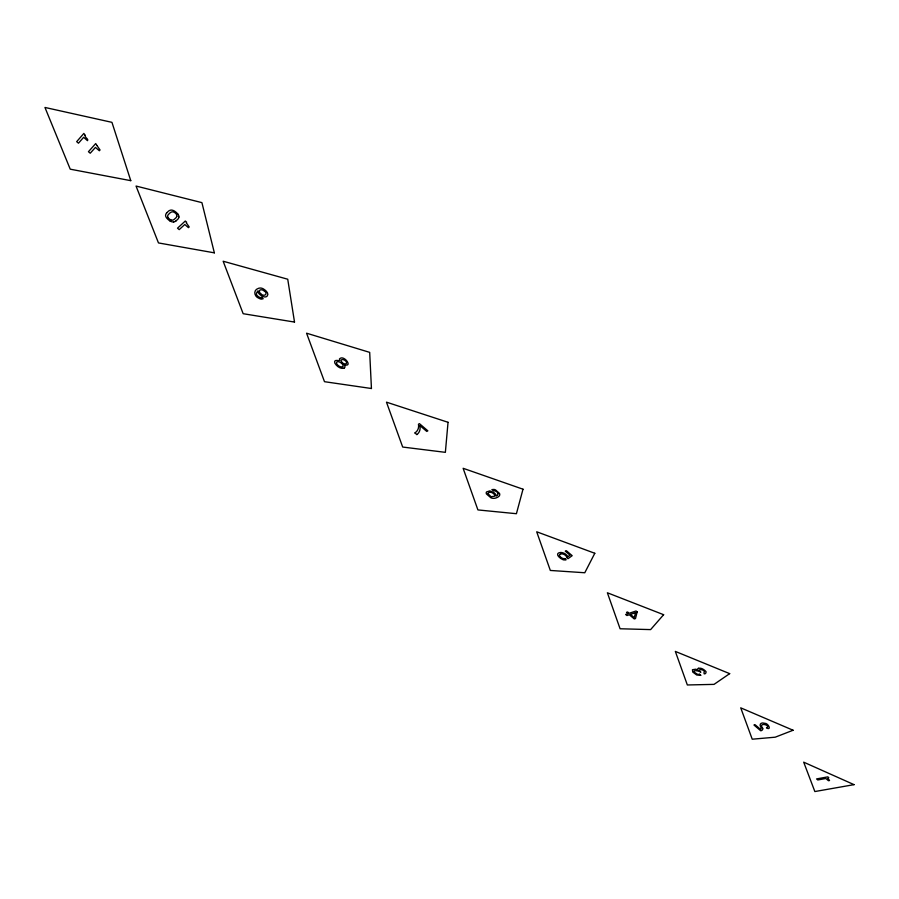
<?xml version="1.0" encoding="UTF-8"?>
<svg xmlns="http://www.w3.org/2000/svg" width="899" height="899" viewBox="0 0 899 899"><rect width="100%" height="100%" fill="white"/><g stroke="black" fill="none" stroke-linecap="round" stroke-linejoin="round"><path stroke-width="1.35" d="M166.663 212.883L168.416 211.209A12.608 7.068 37.5 0 1 170.776 210.119A5.372 3.012 37.6 0 1 172.305 210.197A5.001 2.809 37.6 0 1 174.103 210.894A5.214 2.922 37.6 0 1 174.597 211.164L175.901 212.119A9.338 5.225 37.6 0 1 176.698 212.816L177.901 214.142M176.047 220.884L177.811 219.244A12.665 7.091 37.8 0 0 178.912 217.075M497.068 495.461L497.001 495.518A16.598 9.091 27.9 0 1 496.079 496.091L496.023 495.315A3.899 2.124 27.6 0 0 495.72 494.54A4.821 2.63 27.6 0 0 495.124 493.742L494.731 493.337A6.675 3.641 27.7 0 0 493.832 492.562L489.786 490.888L486.584 491.922A5.147 2.809 27.6 0 0 486.224 492.978A4.731 2.573 27.7 0 0 486.494 494.001L490.888 497.788A5.192 2.832 27.6 0 0 493.248 498.338A8.046 4.394 27.7 0 0 495.304 498.147A19.093 10.451 27.9 0 0 498.754 496.484L499.069 496.158A8.664 4.742 27.7 0 0 499.675 495.091A5.686 3.113 27.6 0 0 499.484 493.394L495.506 489.899A3.843 2.101 27.6 0 0 494.001 489.438L491.899 489.607L493.349 490.843A3.068 1.674 27.6 0 1 496.023 491.315A3.068 1.674 27.6 0 1 497.9 493.315M344.126 368.039C340.867 369.444 336.552 366.253 334.866 363.174C333.023 357.701 341.856 362.825 339.462 358.959C343.845 354.06 353.577 367.792 344.126 364.623A4.641 2.596 32.3 0 1 344.25 368.028M342.508 366.612L341.609 366.904A2.843 1.596 32.3 0 1 340.788 366.837L340.496 366.758A3.517 1.978 32.3 0 1 339.575 366.387L338.653 365.826A5.248 2.944 32.3 0 1 337.912 365.23A3.517 1.978 32.3 0 1 337.08 361.836A3.484 1.955 32.3 0 1 341.384 363.185A3.618 2.034 32.3 0 1 342.688 366.747M700.827 672.182C697.961 670.182 689.196 669.665 697.332 674.205A4.023 2.012 22.5 0 0 699.591 674.25M698.568 668.328C700.883 667.732 703.198 669.025 704.895 670.508C708.356 672.25 703.456 675.834 703.973 672.722C706.457 669.541 695.804 668.069 700.535 671.935M257.946 291.119L258.002 291.13A4.72 2.663 34.8 0 0 260.013 294.703L261.047 295.501A5.214 2.933 34.8 0 0 265.497 296.917A7.754 4.371 34.9 0 0 267.07 296.209C269.576 293.535 265.587 290.175 263.328 288.882A4.562 2.573 34.9 0 0 261.755 288.231A5.113 2.888 34.9 0 0 260.665 288.04L259.553 288.085A9.81 5.529 34.8 0 0 258.418 288.377C252.889 290.006 254.181 296.771 259.081 298.344A5.225 2.933 34.8 0 0 260.328 298.895A3.944 2.214 34.8 0 0 261.508 299.131L263.193 298.749L261.575 297.367M169.922 220.896L168.63 219.952A9.844 5.506 37.6 0 1 167.832 219.255L166.956 218.367A5.057 2.821 37.6 0 1 166.472 217.738A4.855 2.708 37.6 0 1 165.764 216.401A5.394 3.012 37.6 0 1 165.63 215.063A12.44 6.956 37.5 0 1 166.686 212.906M564.92 558.526L566.145 559.774A4.54 2.416 25.6 0 1 563.066 559.616M699.613 674.261L700.894 675.363L696.725 675.003L692.747 672.07L692.444 669.721L695.691 669.216A3.461 1.731 22.5 0 1 697.894 670.193L697.939 670.171A3.63 1.832 22.4 0 1 698.501 668.272M415.091 433.082L416.821 434.554M419.968 425.62L426.778 431.43L427.857 430.835L419.451 423.654L418.473 424.204A24.329 13.496 30.4 0 1 414.877 432.913M762.644 728.302C757.632 721.481 771.825 725.381 766.409 727.898C771.971 731.011 768.431 722.931 764.453 723.245C761.116 722.178 758.947 724.156 760.801 727.134A8.979 4.338 21.4 0 1 761.06 728.819A3.068 1.483 21.3 0 1 760.475 729.325L755.093 724.74L753.935 724.999L760.779 730.82A7.641 3.686 21.3 0 0 762.79 728.347M488.067 493.809L491.079 496.731L494.54 496.237A3.304 1.798 27.6 0 0 494.439 494.619A3.753 2.045 27.6 0 0 493.203 493.394A3.169 1.731 27.6 0 0 492.281 492.798A3.203 1.742 27.6 0 0 489.899 492.304A5.304 2.888 27.6 0 0 488.921 492.573A4.034 2.203 27.6 0 0 488.045 493.798M176.024 220.862A12.485 6.978 37.7 0 1 173.698 221.952M173.676 221.918A5.394 3.012 37.6 0 1 172.181 221.862A4.922 2.753 37.6 0 1 169.933 220.884M177.901 214.142A5.001 2.809 37.6 0 1 178.766 215.704A5.372 3.012 37.6 0 1 178.879 217.052M171.158 220.109A4.686 2.618 37.6 0 0 172.822 220.086A10.024 5.596 37.7 0 0 174.148 219.412L175.799 217.951A12.901 7.214 37.8 0 0 176.8 216.367M171.158 220.098A2.472 1.382 37.6 0 1 170.439 219.839L168.113 217.861A2.472 1.382 37.6 0 1 167.798 217.232M167.787 217.232A4.686 2.618 37.6 0 1 167.72 215.738A9.979 5.585 37.5 0 1 168.405 214.513L169.866 213.041A13.496 7.563 37.4 0 1 171.653 211.973A3.877 2.169 37.6 0 1 173.968 212.175A2.675 1.495 37.6 0 1 174.473 212.479L175.002 212.827A4.495 2.517 37.6 0 1 175.698 213.423L176.114 213.872A2.675 1.495 37.6 0 1 176.429 214.31A3.877 2.169 37.6 0 1 176.777 216.356M261.71 297.513A3.315 1.865 34.8 0 1 257.676 296.052L257.328 295.749A3.18 1.787 34.8 0 1 256.384 294.018L256.889 292.265A18.958 10.676 34.5 0 1 257.957 291.13M260.822 293.894A3.967 2.236 34.8 0 1 259.8 290.208A3.967 2.236 34.8 0 1 264.126 290.827M264.171 290.77A4.776 2.697 34.8 0 1 264.857 291.355L265.272 291.804A2.821 1.596 34.8 0 1 265.587 292.231A3.09 1.742 34.8 0 1 265.98 293.276A4.09 2.304 34.9 0 1 265.801 294.153A6.63 3.742 34.9 0 1 265.205 294.85A3.854 2.18 34.9 0 1 261.845 294.67A3.259 1.843 34.8 0 1 260.777 293.928M419.855 425.598A25.026 13.867 30.4 0 1 416.889 434.599M498.08 493.371A6.192 3.382 27.7 0 1 496.99 495.405M560.448 554.009A3.832 2.045 25.6 0 1 565.718 555.56L565.808 555.728A3.338 1.776 25.6 0 1 566.46 556.593A4.945 2.63 25.7 0 1 566.718 557.672L567.988 558.684L572.18 555.683L566.348 550.705L565.269 551.132L570.033 555.2L567.674 556.863A3.169 1.697 25.6 0 0 567.336 555.953L567.235 555.807A5.27 2.809 25.7 0 0 566.213 554.705A6.203 3.304 25.7 0 0 564.516 553.537M559.628 556.245A3.933 2.09 25.6 0 1 560.594 554.144M559.819 556.267A3.742 1.989 25.7 0 0 560.628 557.133A3.45 1.843 25.7 0 0 565.022 558.627M563.066 559.616A5.844 3.113 25.6 0 1 559.74 557.65A8.316 4.439 25.6 0 1 559.223 557.234L558.189 556.02A5.214 2.776 25.7 0 1 557.919 553.537A5.956 3.169 25.6 0 1 558.931 552.84L560.279 552.514A5.495 2.922 25.7 0 1 560.987 552.492A4.888 2.607 25.7 0 1 564.527 553.514M96.923 145.503L100.047 149.964L99.34 150.751L95.44 147.414L90.237 153.212L88.45 151.695L95.71 143.559L96.923 145.503M828.001 778.444L829.552 780.534L828.462 780.725L825.833 778.489L817.775 779.961L816.562 778.927L827.822 776.86L828.754 777.657L828.001 778.444M186.363 222.885L189.195 226.964L188.442 227.649L184.767 224.514L179.216 229.627L177.519 228.189L185.284 221.019L186.587 222.132L186.363 222.885M85.079 135.3C84.652 137.682 88.877 139.008 87.54 140.671L83.618 137.322L78.471 143.199L76.673 141.66L83.854 133.423L85.079 135.221M448.039 422.294L445.365 452.343L402.685 447.05L386.469 402.156L448.039 422.294M637.155 611.927L635.492 618.568L634.278 618.962L629.322 614.747L626.895 615.545L625.614 614.466L628.053 613.657L626.513 612.354L627.614 611.983L629.154 613.287L636.065 610.994L637.155 611.927M523.004 489.202L516.419 513.711L477.908 509.924L463.12 468.289L523.004 489.202M635.582 612.713L634.222 617.613L630.424 614.377L635.582 612.713M594.801 553.278L584.788 572.753L550.323 570.449L536.692 531.781L594.801 553.278M663.631 614.702L650.618 629.603L620.085 628.761L607.376 592.778L663.631 614.702M729.673 673.643L714.042 684.375L687.342 684.971L675.34 651.415L729.673 673.643M793.098 730.246L775.208 737.191L752.227 739.203L740.731 707.839L793.098 730.246M854.05 784.647L814.854 791.547L803.695 762.172L854.05 784.647M371.444 388.514L324.494 381.693L306.559 333.192L369.691 352.374L371.444 388.514M294.512 322.067L243.157 313.706L223.154 261.227L287.736 279.229L294.512 322.067M214.355 252.844L158.471 242.932L136.041 186.048L201.915 202.635L214.355 252.844M130.771 180.665L70.234 169.181L44.95 107.453L111.948 122.343L130.771 180.665M341.732 362.151A3.057 1.719 32.3 0 0 346.418 363.41A3.057 1.719 32.3 0 0 343.418 359.679A3.057 1.719 32.3 0 0 341.732 362.151"/></g></svg>
